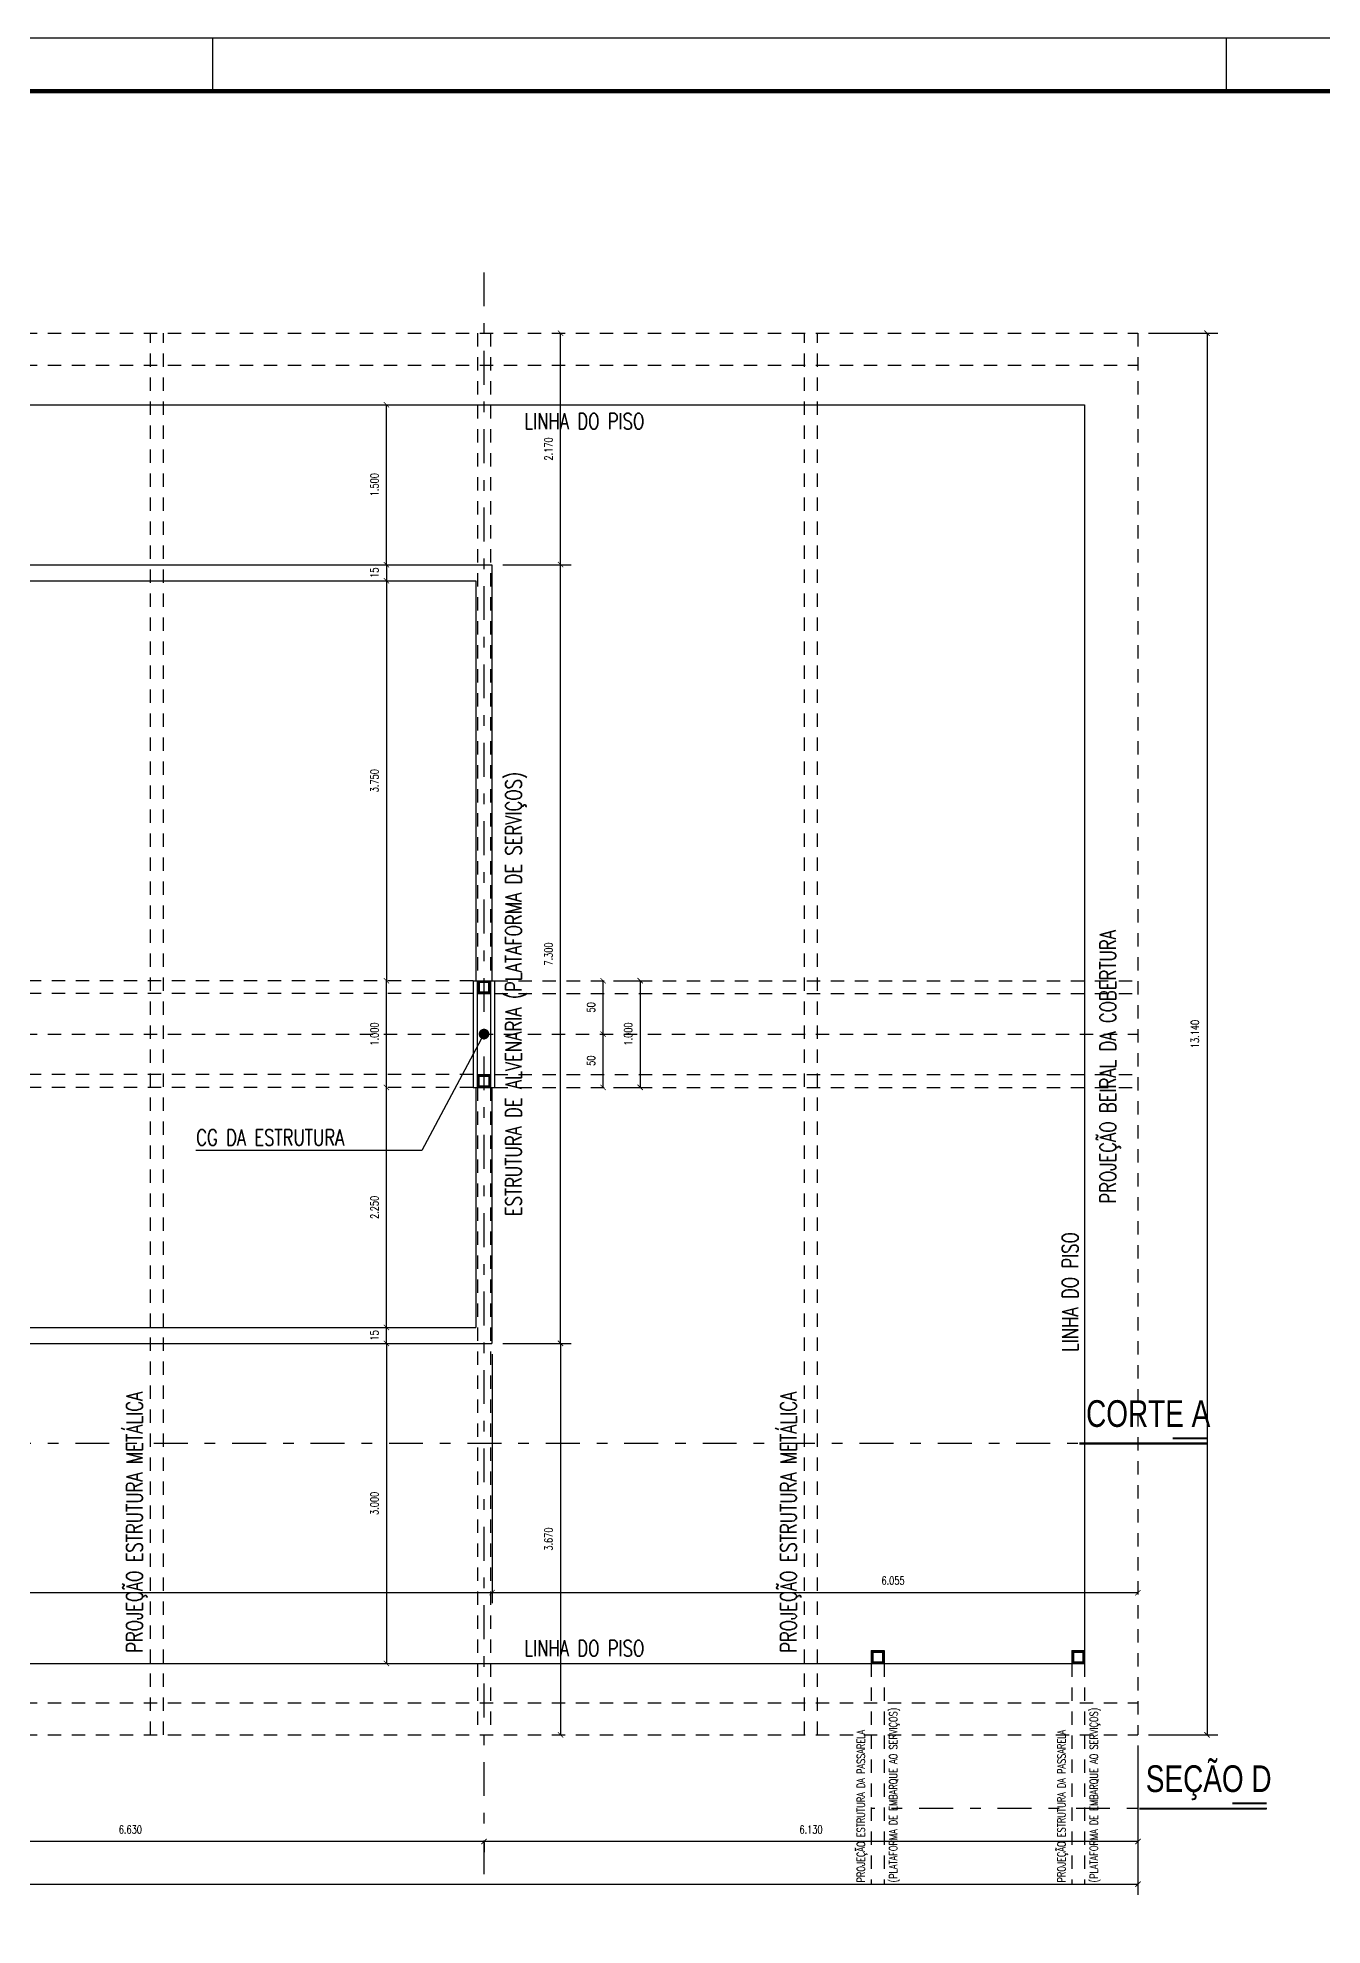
# Model space of a CAD drawing. Extents: x 231.8 to 328.5, y 64.7 to 125.7.
# Drawn here: x 298.36 to 310.4, y 107.98 to 125.68 of the extents above; entities that cross this region are included whole.
import ezdxf

# ---------------------------------------------------------------- set-up
doc = ezdxf.new("R2010")
doc.units = 0
doc.header["$LTSCALE"] = 0.1
doc.header["$MEASUREMENT"] = 0
doc.header["$PDMODE"] = 3
for name, pattern in [('CENTERX2', [4, 2.5, -0.5, 0.5, -0.5]), ('DASHDOT2', [12.7, 6.35, -3.175, 0, -3.175]), ('DASHED2', [0.375, 0.25, -0.125])]:
    doc.linetypes.add(name, pattern=pattern)
doc.layers.get('0').update_dxf_attribs({"linetype": 'CONTINUOUS'})
doc.layers.get('DEFPOINTS').update_dxf_attribs({"linetype": 'CONTINUOUS'})
for name, color, linetype in [('CORTES', 3, 'CENTERX2'), ('COTAS', 1, 'CONTINUOUS'), ('EIXO', 1, 'DASHDOT2'), ('ESTRUTURA_METÁLICA', 250, 'CONTINUOUS'), ('INDIC', 1, 'CONTINUOUS'), ('LINHA_DE_CORTE', 3, 'DASHDOT2'), ('PISO', 250, 'CONTINUOUS'), ('PRANCHA', 15, 'CONTINUOUS'), ('PROJEÇÃO', 7, 'DASHED2'), ('TEXTO_PISO_ÁREA', 1, 'CONTINUOUS'), ('VISTA_CORTE', 2, 'CONTINUOUS')]:
    doc.layers.add(name, color=color, linetype=linetype)
doc.styles.add('STYLE1', font='romans.shx', dxfattribs={"width": 0.75, "height": 0.075})
doc.styles.add('STYLE3', font='arial.ttf', dxfattribs={"width": 0.75, "height": 0.2})
doc.dimstyles.get("Standard").update_dxf_attribs({"dimtxt": 0.18, "dimasz": 0.18, "dimexe": 0.18, "dimexo": 0.0625, "dimgap": 0.09, "dimtad": 0, "dimtih": 1, "dimtoh": 1, "dimdec": 4, "dimzin": 0, "dimdsep": 46, "dimtxsty": 'Standard', "dimcen": 0.09, "dimadec": 0, "dimazin": 0, "dimtfac": 1, "dimtdec": 4, "dimtofl": 0, "dimtmove": 0, "dimatfit": 3, "dimfxl": 1, "dimtolj": 1, "dimtzin": 0, "dimarcsym": 0})

# ---------------------------------------------------------------- blocks, each defined once
blk = doc.blocks.new('_ARCHTICK')
at = {"color": 0, "linetype": 'ByBlock', "const_width": 0.15}
blk.add_lwpolyline([(-0.5, -0.5), (0.5, 0.5)], dxfattribs=at)
blk = doc.blocks.new('*D124')
at = {"color": 1, "linetype": 'ByBlock'}
blk.add_line((298.221, 113.586), (298.221, 115.836), dxfattribs=at)
at = {"layer": 'DEFPOINTS', "color": 0, "linetype": 'ByBlock'}
for p in [(298.221, 115.836), (298.221, 115.836), (298.221, 113.586)]:
    blk.add_point(p, dxfattribs=at)
at = {"color": 1, "linetype": 'ByBlock', "xscale": 0.05, "yscale": 0.05, "zscale": 0.05}
for p, rotation in [((298.221, 115.836), 90), ((298.221, 113.586), 270)]:
    blk.add_blockref('_ARCHTICK', p, dxfattribs=dict(at, rotation=rotation))
at = {"color": 60, "linetype": 'ByBlock', "insert": (298.109, 114.711), "char_height": 0.075, "attachment_point": 5, "rotation": 90, "style": 'STYLE1'}
blk.add_mtext('\\A1;2.250', dxfattribs=at)
blk = doc.blocks.new('*D126')
at = {"color": 1, "linetype": 'ByBlock'}
blk.add_line((298.221, 113.436), (298.221, 110.436), dxfattribs=at)
at = {"layer": 'DEFPOINTS', "color": 0, "linetype": 'ByBlock'}
for p in [(298.221, 113.436), (298.221, 110.436), (298.221, 110.436)]:
    blk.add_point(p, dxfattribs=at)
at = {"color": 1, "linetype": 'ByBlock', "xscale": 0.05, "yscale": 0.05, "zscale": 0.05}
for p, rotation in [((298.221, 113.436), 90), ((298.221, 110.436), 270)]:
    blk.add_blockref('_ARCHTICK', p, dxfattribs=dict(at, rotation=rotation))
at = {"color": 60, "linetype": 'ByBlock', "insert": (298.109, 111.936), "char_height": 0.075, "attachment_point": 5, "rotation": 90, "style": 'STYLE1'}
blk.add_mtext('\\A1;3.000', dxfattribs=at)
blk = doc.blocks.new('*D125')
at = {"color": 1, "linetype": 'ByBlock'}
blk.add_line((298.221, 113.436), (298.221, 113.586), dxfattribs=at)
at = {"layer": 'DEFPOINTS', "color": 0, "linetype": 'ByBlock'}
for p in [(298.221, 113.586), (298.221, 113.586), (298.221, 113.436)]:
    blk.add_point(p, dxfattribs=at)
at = {"color": 1, "linetype": 'ByBlock', "xscale": 0.05, "yscale": 0.05, "zscale": 0.05}
for p, rotation in [((298.221, 113.586), 90), ((298.221, 113.436), 270)]:
    blk.add_blockref('_ARCHTICK', p, dxfattribs=dict(at, rotation=rotation))
at = {"color": 60, "linetype": 'ByBlock', "insert": (298.109, 113.511), "char_height": 0.075, "attachment_point": 5, "rotation": 90, "style": 'STYLE1'}
blk.add_mtext('\\A1;15', dxfattribs=at)
blk = doc.blocks.new('*D127')
at = {"color": 1, "linetype": 'ByBlock'}
blk.add_line((298.221, 120.586), (298.221, 116.836), dxfattribs=at)
at = {"layer": 'DEFPOINTS', "color": 0, "linetype": 'ByBlock'}
for p in [(298.221, 120.586), (298.221, 116.836), (298.221, 116.836)]:
    blk.add_point(p, dxfattribs=at)
at = {"color": 1, "linetype": 'ByBlock', "xscale": 0.05, "yscale": 0.05, "zscale": 0.05}
for p, rotation in [((298.221, 120.586), 90), ((298.221, 116.836), 270)]:
    blk.add_blockref('_ARCHTICK', p, dxfattribs=dict(at, rotation=rotation))
at = {"color": 60, "linetype": 'ByBlock', "insert": (298.109, 118.711), "char_height": 0.075, "attachment_point": 5, "rotation": 90, "style": 'STYLE1'}
blk.add_mtext('\\A1;3.750', dxfattribs=at)
blk = doc.blocks.new('*D128')
at = {"color": 1, "linetype": 'ByBlock'}
blk.add_line((298.221, 115.836), (298.221, 116.836), dxfattribs=at)
at = {"layer": 'DEFPOINTS', "color": 0, "linetype": 'ByBlock'}
for p in [(298.221, 116.836), (298.221, 116.836), (298.221, 115.836)]:
    blk.add_point(p, dxfattribs=at)
at = {"color": 1, "linetype": 'ByBlock', "xscale": 0.05, "yscale": 0.05, "zscale": 0.05}
for p, rotation in [((298.221, 116.836), 90), ((298.221, 115.836), 270)]:
    blk.add_blockref('_ARCHTICK', p, dxfattribs=dict(at, rotation=rotation))
at = {"color": 60, "linetype": 'ByBlock', "insert": (298.109, 116.336), "char_height": 0.075, "attachment_point": 5, "rotation": 90, "style": 'STYLE1'}
blk.add_mtext('\\A1;1.000', dxfattribs=at)
blk = doc.blocks.new('*D130')
at = {"color": 1, "linetype": 'ByBlock'}
blk.add_line((298.221, 120.736), (298.221, 122.236), dxfattribs=at)
at = {"layer": 'DEFPOINTS', "color": 0, "linetype": 'ByBlock'}
for p in [(298.221, 122.236), (298.221, 122.236), (298.221, 120.736)]:
    blk.add_point(p, dxfattribs=at)
at = {"color": 1, "linetype": 'ByBlock', "xscale": 0.05, "yscale": 0.05, "zscale": 0.05}
for p, rotation in [((298.221, 122.236), 90), ((298.221, 120.736), 270)]:
    blk.add_blockref('_ARCHTICK', p, dxfattribs=dict(at, rotation=rotation))
at = {"color": 60, "linetype": 'ByBlock', "insert": (298.109, 121.486), "char_height": 0.075, "attachment_point": 5, "rotation": 90, "style": 'STYLE1'}
blk.add_mtext('\\A1;1.500', dxfattribs=at)
blk = doc.blocks.new('*D129')
at = {"color": 1, "linetype": 'ByBlock'}
blk.add_line((298.221, 120.736), (298.221, 120.586), dxfattribs=at)
at = {"layer": 'DEFPOINTS', "color": 0, "linetype": 'ByBlock'}
for p in [(298.221, 120.736), (298.221, 120.586), (298.221, 120.586)]:
    blk.add_point(p, dxfattribs=at)
at = {"color": 1, "linetype": 'ByBlock', "xscale": 0.05, "yscale": 0.05, "zscale": 0.05}
for p, rotation in [((298.221, 120.736), 90), ((298.221, 120.586), 270)]:
    blk.add_blockref('_ARCHTICK', p, dxfattribs=dict(at, rotation=rotation))
at = {"color": 60, "linetype": 'ByBlock', "insert": (298.109, 120.661), "char_height": 0.075, "attachment_point": 5, "rotation": 90, "style": 'STYLE1'}
blk.add_mtext('\\A1;15', dxfattribs=at)
blk = doc.blocks.new('*D131')
at = {"color": 1, "linetype": 'ByBlock'}
for p, q in [((312.379, 122.906), (313.027, 122.906)), ((312.927, 122.906), (312.927, 109.766)), ((312.379, 109.766), (313.027, 109.766))]:
    blk.add_line(p, q, dxfattribs=at)
at = {"layer": 'DEFPOINTS', "color": 0, "linetype": 'ByBlock'}
for p in [(312.279, 122.906), (312.279, 109.766), (312.927, 109.766)]:
    blk.add_point(p, dxfattribs=at)
at = {"color": 1, "linetype": 'ByBlock', "xscale": 0.05, "yscale": 0.05, "zscale": 0.05}
for p, rotation in [((312.927, 122.906), 90), ((312.927, 109.766), 270)]:
    blk.add_blockref('_ARCHTICK', p, dxfattribs=dict(at, rotation=rotation))
at = {"color": 60, "linetype": 'ByBlock', "insert": (312.814, 116.336), "char_height": 0.075, "attachment_point": 5, "rotation": 90, "style": 'STYLE1'}
blk.add_mtext('\\A1;13.140', dxfattribs=at)
blk = doc.blocks.new('*D134')
at = {"color": 1, "linetype": 'ByBlock'}
for p, q in [((305.635, 108.766), (299.005, 108.766)), ((299.005, 108.756), (299.005, 108.666)), ((305.635, 108.756), (305.635, 108.666))]:
    blk.add_line(p, q, dxfattribs=at)
at = {"layer": 'DEFPOINTS', "color": 0, "linetype": 'ByBlock'}
for p in [(299.005, 108.856), (305.635, 108.856), (299.005, 108.766)]:
    blk.add_point(p, dxfattribs=at)
at = {"color": 1, "linetype": 'ByBlock', "xscale": 0.05, "yscale": 0.05, "zscale": 0.05, "rotation": 180}
blk.add_blockref('_ARCHTICK', (299.005, 108.766), dxfattribs=at)
at = {"color": 1, "linetype": 'ByBlock', "xscale": 0.05, "yscale": 0.05, "zscale": 0.05}
blk.add_blockref('_ARCHTICK', (305.635, 108.766), dxfattribs=at)
at = {"color": 60, "linetype": 'ByBlock', "insert": (302.32, 108.878), "char_height": 0.075, "attachment_point": 5, "style": 'STYLE1'}
blk.add_mtext('\\A1;6.630', dxfattribs=at)
blk = doc.blocks.new('*D135')
at = {"color": 1, "linetype": 'ByBlock'}
for p, q in [((311.765, 109.666), (311.765, 108.666)), ((311.765, 108.766), (305.635, 108.766)), ((305.635, 108.756), (305.635, 108.666))]:
    blk.add_line(p, q, dxfattribs=at)
at = {"layer": 'DEFPOINTS', "color": 0, "linetype": 'ByBlock'}
for p in [(311.765, 109.766), (305.635, 108.856), (305.635, 108.766)]:
    blk.add_point(p, dxfattribs=at)
at = {"color": 1, "linetype": 'ByBlock', "xscale": 0.05, "yscale": 0.05, "zscale": 0.05, "rotation": 180}
blk.add_blockref('_ARCHTICK', (305.635, 108.766), dxfattribs=at)
at = {"color": 1, "linetype": 'ByBlock', "xscale": 0.05, "yscale": 0.05, "zscale": 0.05}
blk.add_blockref('_ARCHTICK', (311.765, 108.766), dxfattribs=at)
at = {"color": 60, "linetype": 'ByBlock', "insert": (308.7, 108.878), "char_height": 0.075, "attachment_point": 5, "style": 'STYLE1'}
blk.add_mtext('\\A1;6.130', dxfattribs=at)
blk = doc.blocks.new('*D136')
at = {"color": 1, "linetype": 'ByBlock'}
for p, q in [((286.245, 109.666), (286.245, 108.266)), ((311.765, 109.666), (311.765, 108.266)), ((286.245, 108.366), (311.765, 108.366))]:
    blk.add_line(p, q, dxfattribs=at)
at = {"layer": 'DEFPOINTS', "color": 0, "linetype": 'ByBlock'}
for p in [(286.245, 109.766), (311.765, 109.766), (311.765, 108.366)]:
    blk.add_point(p, dxfattribs=at)
at = {"color": 1, "linetype": 'ByBlock', "xscale": 0.05, "yscale": 0.05, "zscale": 0.05, "rotation": 180}
blk.add_blockref('_ARCHTICK', (286.245, 108.366), dxfattribs=at)
at = {"color": 1, "linetype": 'ByBlock', "xscale": 0.05, "yscale": 0.05, "zscale": 0.05}
blk.add_blockref('_ARCHTICK', (311.765, 108.366), dxfattribs=at)
at = {"color": 60, "linetype": 'ByBlock', "insert": (299.005, 108.478), "char_height": 0.075, "attachment_point": 5, "style": 'STYLE1'}
blk.add_mtext('\\A1;25.520', dxfattribs=at)
blk = doc.blocks.new('*D146')
at = {"color": 1, "linetype": 'ByBlock'}
blk.add_line((306.75, 116.836), (306.75, 116.336), dxfattribs=at)
at = {"layer": 'DEFPOINTS', "color": 0, "linetype": 'ByBlock'}
for p in [(306.75, 116.836), (306.75, 116.336), (306.75, 116.336)]:
    blk.add_point(p, dxfattribs=at)
at = {"color": 1, "linetype": 'ByBlock', "xscale": 0.05, "yscale": 0.05, "zscale": 0.05}
for p, rotation in [((306.75, 116.836), 90), ((306.75, 116.336), 270)]:
    blk.add_blockref('_ARCHTICK', p, dxfattribs=dict(at, rotation=rotation))
at = {"color": 60, "linetype": 'ByBlock', "insert": (306.638, 116.586), "char_height": 0.075, "attachment_point": 5, "rotation": 90, "style": 'STYLE1'}
blk.add_mtext('\\A1;50', dxfattribs=at)
blk = doc.blocks.new('*D147')
at = {"color": 1, "linetype": 'ByBlock'}
blk.add_line((306.75, 116.336), (306.75, 115.836), dxfattribs=at)
at = {"layer": 'DEFPOINTS', "color": 0, "linetype": 'ByBlock'}
for p in [(306.75, 116.336), (306.75, 115.836), (306.75, 115.836)]:
    blk.add_point(p, dxfattribs=at)
at = {"color": 1, "linetype": 'ByBlock', "xscale": 0.05, "yscale": 0.05, "zscale": 0.05}
for p, rotation in [((306.75, 116.336), 90), ((306.75, 115.836), 270)]:
    blk.add_blockref('_ARCHTICK', p, dxfattribs=dict(at, rotation=rotation))
at = {"color": 60, "linetype": 'ByBlock', "insert": (306.638, 116.086), "char_height": 0.075, "attachment_point": 5, "rotation": 90, "style": 'STYLE1'}
blk.add_mtext('\\A1;50', dxfattribs=at)
blk = doc.blocks.new('*D149')
at = {"color": 1, "linetype": 'ByBlock'}
for p, q in [((306.85, 116.836), (307.199, 116.836)), ((307.099, 116.836), (307.099, 115.836)), ((306.85, 115.836), (307.199, 115.836))]:
    blk.add_line(p, q, dxfattribs=at)
at = {"layer": 'DEFPOINTS', "color": 0, "linetype": 'ByBlock'}
for p in [(306.75, 116.836), (306.75, 115.836), (307.099, 115.836)]:
    blk.add_point(p, dxfattribs=at)
at = {"color": 1, "linetype": 'ByBlock', "xscale": 0.05, "yscale": 0.05, "zscale": 0.05}
for p, rotation in [((307.099, 116.836), 90), ((307.099, 115.836), 270)]:
    blk.add_blockref('_ARCHTICK', p, dxfattribs=dict(at, rotation=rotation))
at = {"color": 60, "linetype": 'ByBlock', "insert": (306.987, 116.336), "char_height": 0.075, "attachment_point": 5, "rotation": 90, "style": 'STYLE1'}
blk.add_mtext('\\A1;1.000', dxfattribs=at)
blk = doc.blocks.new('*D179')
at = {"color": 1, "linetype": 'ByBlock'}
for p, q in [((301.717, 113.436), (302.36, 113.436)), ((302.26, 113.436), (302.26, 109.766))]:
    blk.add_line(p, q, dxfattribs=at)
at = {"layer": 'DEFPOINTS', "color": 0, "linetype": 'ByBlock'}
for p in [(301.617, 113.436), (302.26, 109.766), (302.26, 109.766)]:
    blk.add_point(p, dxfattribs=at)
at = {"color": 1, "linetype": 'ByBlock', "xscale": 0.05, "yscale": 0.05, "zscale": 0.05}
for p, rotation in [((302.26, 113.436), 90), ((302.26, 109.766), 270)]:
    blk.add_blockref('_ARCHTICK', p, dxfattribs=dict(at, rotation=rotation))
at = {"color": 60, "linetype": 'ByBlock', "insert": (302.147, 111.601), "char_height": 0.075, "attachment_point": 5, "rotation": 90, "style": 'STYLE1'}
blk.add_mtext('\\A1;3.670', dxfattribs=at)
blk = doc.blocks.new('*D180')
at = {"color": 1, "linetype": 'ByBlock'}
for p, q in [((301.717, 120.736), (302.36, 120.736)), ((302.26, 113.436), (302.26, 120.736)), ((301.717, 113.436), (302.36, 113.436))]:
    blk.add_line(p, q, dxfattribs=at)
at = {"layer": 'DEFPOINTS', "color": 0, "linetype": 'ByBlock'}
for p in [(301.617, 120.736), (302.26, 120.736), (301.617, 113.436)]:
    blk.add_point(p, dxfattribs=at)
at = {"color": 1, "linetype": 'ByBlock', "xscale": 0.05, "yscale": 0.05, "zscale": 0.05}
for p, rotation in [((302.26, 120.736), 90), ((302.26, 113.436), 270)]:
    blk.add_blockref('_ARCHTICK', p, dxfattribs=dict(at, rotation=rotation))
at = {"color": 60, "linetype": 'ByBlock', "insert": (302.147, 117.086), "char_height": 0.075, "attachment_point": 5, "rotation": 90, "style": 'STYLE1'}
blk.add_mtext('\\A1;7.300', dxfattribs=at)
blk = doc.blocks.new('*D181')
at = {"color": 1, "linetype": 'ByBlock'}
blk.add_line((302.26, 120.736), (302.26, 122.906), dxfattribs=at)
at = {"layer": 'DEFPOINTS', "color": 0, "linetype": 'ByBlock'}
for p in [(302.26, 122.906), (302.26, 122.906), (302.26, 120.736)]:
    blk.add_point(p, dxfattribs=at)
at = {"color": 1, "linetype": 'ByBlock', "xscale": 0.05, "yscale": 0.05, "zscale": 0.05}
for p, rotation in [((302.26, 122.906), 90), ((302.26, 120.736), 270)]:
    blk.add_blockref('_ARCHTICK', p, dxfattribs=dict(at, rotation=rotation))
at = {"color": 60, "linetype": 'ByBlock', "insert": (302.147, 121.821), "char_height": 0.075, "attachment_point": 5, "rotation": 90, "style": 'STYLE1'}
blk.add_mtext('\\A1;2.170', dxfattribs=at)
blk = doc.blocks.new('*D182')
at = {"color": 1, "linetype": 'ByBlock'}
for p, q in [((284.152, 113.336), (284.152, 110.999)), ((301.617, 113.336), (301.617, 110.999)), ((284.152, 111.099), (301.617, 111.099))]:
    blk.add_line(p, q, dxfattribs=at)
at = {"layer": 'DEFPOINTS', "color": 0, "linetype": 'ByBlock'}
for p in [(284.152, 113.436), (301.617, 113.436), (301.617, 111.099)]:
    blk.add_point(p, dxfattribs=at)
at = {"color": 1, "linetype": 'ByBlock', "xscale": 0.05, "yscale": 0.05, "zscale": 0.05, "rotation": 180}
blk.add_blockref('_ARCHTICK', (284.152, 111.099), dxfattribs=at)
at = {"color": 1, "linetype": 'ByBlock', "xscale": 0.05, "yscale": 0.05, "zscale": 0.05}
blk.add_blockref('_ARCHTICK', (301.617, 111.099), dxfattribs=at)
at = {"color": 60, "linetype": 'ByBlock', "insert": (292.884, 111.212), "char_height": 0.075, "attachment_point": 5, "style": 'STYLE1'}
blk.add_mtext('\\A1;17.465', dxfattribs=at)
blk = doc.blocks.new('*D184')
at = {"color": 1, "linetype": 'ByBlock'}
for p, q in [((303.129, 113.336), (303.129, 110.999)), ((303.129, 111.099), (309.184, 111.099))]:
    blk.add_line(p, q, dxfattribs=at)
at = {"layer": 'DEFPOINTS', "color": 0, "linetype": 'ByBlock'}
for p in [(303.129, 113.436), (309.184, 111.099), (309.184, 111.099)]:
    blk.add_point(p, dxfattribs=at)
at = {"color": 1, "linetype": 'ByBlock', "xscale": 0.05, "yscale": 0.05, "zscale": 0.05, "rotation": 180}
blk.add_blockref('_ARCHTICK', (303.129, 111.099), dxfattribs=at)
at = {"color": 1, "linetype": 'ByBlock', "xscale": 0.05, "yscale": 0.05, "zscale": 0.05}
blk.add_blockref('_ARCHTICK', (309.184, 111.099), dxfattribs=at)
at = {"color": 60, "linetype": 'ByBlock', "insert": (306.888, 111.212), "char_height": 0.075, "attachment_point": 5, "style": 'STYLE1'}
blk.add_mtext('\\A1;6.055', dxfattribs=at)

msp = doc.modelspace()

# ---------------------------------------------------------------- hatches: boundary and pattern name
at = {"layer": 'ESTRUTURA_METÁLICA'}
h = msp.add_hatch(color=256, dxfattribs=at)
h.paths.add_polyline_path([(302.6064, 116.7159), (302.5464, 116.7159), (302.5464, 116.7309), (302.5914, 116.7309), (302.5914, 116.8209), (302.5464, 116.8209), (302.5464, 116.8359), (302.6064, 116.8359)])
h.paths.add_polyline_path([(302.5464, 116.7159), (302.4864, 116.7159), (302.4864, 116.8359), (302.5464, 116.8359), (302.5464, 116.8209), (302.5014, 116.8209), (302.5014, 116.7309), (302.5464, 116.7309)])
h = msp.add_hatch(color=256, dxfattribs=at)
h.paths.add_polyline_path([(302.6064, 115.9559), (302.5464, 115.9559), (302.5464, 115.9409), (302.5914, 115.9409), (302.5914, 115.8509), (302.5464, 115.8509), (302.5464, 115.8359), (302.6064, 115.8359)])
h.paths.add_polyline_path([(302.5464, 115.9559), (302.4864, 115.9559), (302.4864, 115.8359), (302.5464, 115.8359), (302.5464, 115.8509), (302.5014, 115.8509), (302.5014, 115.9409), (302.5464, 115.9409)])
h = msp.add_hatch(color=256, dxfattribs=at)
h.paths.add_polyline_path([(306.2964, 110.5559), (306.1764, 110.5559), (306.1764, 110.4359), (306.2964, 110.4359)])
h.paths.add_polyline_path([(306.2814, 110.4509), (306.1914, 110.4509), (306.1914, 110.5409), (306.2814, 110.5409)], flags=16)
h = msp.add_hatch(color=256, dxfattribs=at)
h.paths.add_polyline_path([(308.1764, 110.5559), (308.0564, 110.5559), (308.0564, 110.4359), (308.1764, 110.4359)])
h.paths.add_polyline_path([(308.0714, 110.5409), (308.1614, 110.5409), (308.1614, 110.4509), (308.0714, 110.4509)], flags=16)

# ---------------------------------------------------------------- linework, layer by layer
at = {"layer": 'CORTES', "color": 250, "const_width": 0.02}
for points in [[(309.324, 112.5463), (309.0013, 112.5463)], [(309.324, 112.497), (308.1281, 112.497)], [(309.8839, 109.074), (308.688, 109.074)], [(309.8839, 109.1233), (309.5612, 109.1233)]]:
    msp.add_lwpolyline(points, dxfattribs=at)
at = {"layer": 'EIXO', "ltscale": 0.5}
msp.add_line((302.5464, 123.4759), (302.5464, 108.3659), dxfattribs=at)
at = {"layer": 'ESTRUTURA_METÁLICA'}
for p, q in [((302.4864, 115.8359), (302.4864, 116.8359)), ((302.4864, 116.8359), (302.6064, 116.8359)), ((302.5014, 116.8209), (302.5914, 116.8209)), ((302.5014, 116.8209), (302.5014, 116.7309)), ((302.5914, 116.7309), (302.5914, 116.8209)), ((302.6064, 116.8359), (302.6064, 115.8359)), ((302.4864, 116.7159), (302.6064, 116.7159)), ((302.5014, 116.7309), (302.5914, 116.7309)), ((302.4864, 115.9559), (302.6064, 115.9559)), ((302.5014, 115.9409), (302.5914, 115.9409)), ((302.5014, 115.8509), (302.5014, 115.9409)), ((302.5914, 115.9409), (302.5914, 115.8509)), ((302.4864, 115.8359), (302.6064, 115.8359)), ((302.5014, 115.8509), (302.5914, 115.8509)), ((306.1764, 110.5559), (306.1764, 110.4359)), ((306.1764, 110.5559), (306.2964, 110.5559)), ((306.1764, 110.4359), (306.2964, 110.4359)), ((306.1914, 110.5409), (306.2814, 110.5409)), ((306.1914, 110.5409), (306.1914, 110.4509)), ((306.1914, 110.4509), (306.2814, 110.4509)), ((306.2814, 110.5409), (306.2814, 110.4509)), ((306.2964, 110.5559), (306.2964, 110.4359)), ((308.0564, 110.5559), (308.0564, 110.4359)), ((308.0564, 110.5559), (308.1764, 110.5559)), ((308.0564, 110.4359), (308.1764, 110.4359)), ((308.0714, 110.5409), (308.0714, 110.4509)), ((308.0714, 110.5409), (308.1614, 110.5409)), ((308.0714, 110.4509), (308.1614, 110.4509)), ((308.1614, 110.5409), (308.1614, 110.4509)), ((308.1764, 110.5559), (308.1764, 110.4359))]:
    msp.add_line(p, q, dxfattribs=at)
at = {"layer": 'INDIC'}
for p, q in [((302.5464, 116.3359), (301.9645, 115.2437)), ((301.9645, 115.2437), (299.845, 115.2437))]:
    msp.add_line(p, q, dxfattribs=at)
at = {"layer": 'INDIC', "const_width": 0.05}
msp.add_lwpolyline([(302.5214, 116.3359, 1), (302.5714, 116.3359, 1)], format="xyb", close=True, dxfattribs=at)
at = {"layer": 'LINHA_DE_CORTE', "ltscale": 0.5}
for p, q in [((309.324, 112.497), (281.7168, 112.497)), ((309.8839, 109.074), (306.1764, 109.074))]:
    msp.add_line(p, q, dxfattribs=at)
at = {"layer": 'PISO'}
for p, q in [((283.6564, 122.2359), (308.1764, 122.2359)), ((308.1764, 122.2359), (308.1764, 110.5559)), ((283.6564, 110.4359), (306.1764, 110.4359)), ((306.2964, 110.4359), (308.0564, 110.4359))]:
    msp.add_line(p, q, dxfattribs=at)
at = {"layer": 'PRANCHA', "color": 250}
for p, q in [((280.5028, 125.6761), (328.5028, 125.6761)), ((300.0028, 125.6761), (300.0028, 125.1761)), ((309.5028, 125.6761), (309.5028, 125.1761))]:
    msp.add_line(p, q, dxfattribs=at)
at = {"layer": 'PRANCHA', "color": 250, "const_width": 0.04}
msp.add_lwpolyline([(328.0028, 125.1761), (281.0028, 125.1761), (281.0028, 97.6761), (328.0028, 97.6761), (328.0028, 125.1761)], dxfattribs=at)
at = {"layer": 'PROJEÇÃO', "ltscale": 5}
for p, q in [((283.1564, 122.9059), (308.6764, 122.9059)), ((299.4214, 109.7659), (299.4214, 122.9059)), ((299.5414, 109.7659), (299.5414, 122.9059)), ((302.4864, 122.9059), (302.4864, 116.8359)), ((302.6064, 122.9059), (302.6064, 116.8359)), ((305.5514, 109.7659), (305.5514, 122.9059)), ((305.6714, 109.7659), (305.6714, 122.9059)), ((308.6764, 122.9059), (308.6764, 109.7659)), ((283.1564, 122.6059), (308.6764, 122.6059)), ((302.4464, 116.8359), (296.4164, 116.8359)), ((302.6464, 116.8359), (308.6764, 116.8359)), ((302.4464, 116.7159), (296.4164, 116.7159)), ((302.6464, 116.7159), (308.6764, 116.7159)), ((283.1564, 116.3359), (308.6764, 116.3359)), ((302.4464, 115.9559), (296.4164, 115.9559)), ((302.6464, 115.9559), (308.6764, 115.9559)), ((302.4464, 115.8359), (296.4164, 115.8359)), ((302.4864, 115.8359), (302.4864, 109.7659)), ((302.6064, 115.8359), (302.6064, 109.7659)), ((302.6464, 115.8359), (308.6764, 115.8359)), ((306.1764, 110.4359), (306.1764, 108.3659)), ((306.2964, 110.4359), (306.2964, 108.3659)), ((308.0564, 110.4359), (308.0564, 108.3659)), ((308.1764, 110.4359), (308.1764, 108.3659)), ((283.1564, 110.0659), (308.6764, 110.0659)), ((283.1564, 109.7659), (308.6764, 109.7659))]:
    msp.add_line(p, q, dxfattribs=at)
at = {"layer": 'VISTA_CORTE', "ltscale": 5}
for p, q in [((285.1564, 120.7359), (302.6214, 120.7359)), ((302.6214, 120.7359), (302.6214, 116.8359)), ((285.3064, 120.5859), (302.4714, 120.5859)), ((302.4714, 120.5859), (302.4714, 116.8359)), ((302.4464, 116.8359), (302.4464, 115.8359)), ((302.4464, 116.8359), (302.6464, 116.8359)), ((302.6464, 116.8359), (302.6464, 115.8359)), ((302.4464, 115.8359), (302.6464, 115.8359)), ((302.4714, 115.8359), (302.4714, 113.5859)), ((302.6214, 115.8359), (302.6214, 113.4359)), ((285.1564, 113.4359), (302.6214, 113.4359)), ((285.3064, 113.5859), (302.4714, 113.5859))]:
    msp.add_line(p, q, dxfattribs=at)

# ---------------------------------------------------------------- texts
at = {"layer": 'INDIC', "style": 'STYLE1', "width": 0.75}
msp.add_text('CG DA ESTRUTURA', height=0.15, dxfattribs=at).set_placement((299.8492, 115.2912))
at = {"layer": 'LINHA_DE_CORTE', "ltscale": 0.5, "style": 'STYLE3', "width": 0.75}
for s, p in [('CORTE A', (308.1905, 112.6532)), ('SEÇÃO D', (308.7504, 109.2301))]:
    msp.add_text(s, height=0.25, dxfattribs=at).set_placement(p)
at = {"layer": 'TEXTO_PISO_ÁREA', "style": 'STYLE1', "width": 0.75}
for p in [(302.9254, 122.0058), (302.9254, 110.5024)]:
    msp.add_text('LINHA DO PISO', height=0.15, dxfattribs=at).set_placement(p)
for s, height, p in [('ESTRUTURA DE ALVENARIA (PLATAFORMA DE SERVIÇOS)', 0.15, (302.8994, 114.6285)), ('PROJEÇÃO BEIRAL DA COBERTURA', 0.15, (308.4705, 114.7454)), ('LINHA DO PISO', 0.15, (308.116, 113.3551)), ('PROJEÇÃO ESTRUTURA METÁLICA', 0.15, (299.3449, 110.5345)), ('PROJEÇÃO ESTRUTURA METÁLICA', 0.15, (305.4749, 110.5345)), ('(PLATAFORMA DE EMBARQUE AO SERVIÇOS)', 0.075, (306.4209, 108.3815)), ('(PLATAFORMA DE EMBARQUE AO SERVIÇOS)', 0.075, (308.3009, 108.3815)), ('PROJEÇÃO ESTRUTURA DA PASSARELA', 0.075, (306.1176, 108.3815)), ('PROJEÇÃO ESTRUTURA DA PASSARELA', 0.075, (307.9976, 108.3815))]:
    msp.add_text(s, height=height, rotation=90, dxfattribs=at).set_placement(p)

# ---------------------------------------------------------------- dimensions: what is measured, and where the dimension line sits
at = {"layer": 'COTAS'}
for base, p1, p2, angle, picture, middle, set_off in [((303.2641, 122.9059), (303.2641, 120.7359), (303.2641, 122.9059), 270, '*D181', (303.1516, 121.8209), (1.0045, 0)), ((309.324, 109.7659), (308.6764, 122.9059), (308.6764, 109.7659), 90, '*D131', (309.2115, 116.3359), (-3.6027, 0)), ((301.6318, 122.2359), (301.6318, 120.7359), (301.6318, 122.2359), 90, '*D130', (301.5193, 121.4859), (3.4104, 0)), ((303.2641, 120.7359), (302.6214, 113.4359), (302.6214, 120.7359), 270, '*D180', (303.1516, 117.0859), (1.0045, 0)), ((301.6318, 116.8359), (301.6318, 120.5859), (301.6318, 116.8359), 90, '*D127', (301.5193, 118.7109), (3.4104, 0)), ((301.6318, 116.8359), (301.6318, 115.8359), (301.6318, 116.8359), 90, '*D128', (301.5193, 116.3359), (3.4104, 0)), ((304.011, 115.8359), (303.6622, 116.8359), (303.6622, 115.8359), 90, '*D149', (303.8985, 116.3359), (-3.0883, 0)), ((301.6318, 115.8359), (301.6318, 113.5859), (301.6318, 115.8359), 90, '*D124', (301.5193, 114.7109), (3.4104, 0)), ((301.6318, 110.4359), (301.6318, 113.4359), (301.6318, 110.4359), 90, '*D126', (301.5193, 111.9359), (3.4104, 0)), ((303.2641, 109.7659), (302.6214, 113.4359), (303.2641, 109.7659), 270, '*D179', (303.1516, 111.6009), (1.0045, 0))]:
    dim = msp.add_linear_dim(base=base, p1=p1, p2=p2, angle=angle, dimstyle='Standard', override={"dimtxt": 0.075, "dimasz": 0.05, "dimexe": 0.1, "dimexo": 0.1, "dimgap": 0.075, "dimtad": 1, "dimtih": 0, "dimtoh": 0, "dimdec": 3, "dimtxsty": 'STYLE1', "dimblk1": 'ARCHTICK', "dimblk2": 'ARCHTICK', "dimsah": 1, "dimcen": 0, "dimclrd": 1, "dimclre": 1, "dimclrt": 60, "dimtdec": 3, "dimtofl": 1}, dxfattribs=at)
    dim.commit()
    dim.dimension.update_dxf_attribs({"geometry": picture, "text_midpoint": middle, "insert": set_off})
for base, p1, p2, picture, middle in [((301.6318, 120.5859), (301.6318, 120.7359), (301.6318, 120.5859), '*D129', (301.6318, 120.6609)), ((301.6318, 113.5859), (301.6318, 113.4359), (301.6318, 113.5859), '*D125', (301.6318, 113.5109))]:
    dim = msp.add_linear_dim(base=base, p1=p1, p2=p2, angle=90, text='15', dimstyle='Standard', override={"dimtxt": 0.075, "dimasz": 0.05, "dimexe": 0.1, "dimexo": 0.1, "dimgap": 0.075, "dimtad": 1, "dimtih": 0, "dimtoh": 0, "dimdec": 3, "dimtxsty": 'STYLE1', "dimblk1": 'ARCHTICK', "dimblk2": 'ARCHTICK', "dimsah": 1, "dimcen": 0, "dimclrd": 1, "dimclre": 1, "dimclrt": 60, "dimtdec": 3, "dimtofl": 1}, dxfattribs=at)
    dim.commit()
    dim.dimension.update_dxf_attribs({"geometry": picture, "text_midpoint": middle, "dimtype": 160, "insert": (3.4104, 0)})
for base, p1, p2, picture, middle in [((303.6622, 116.3359), (303.6622, 116.8359), (303.6622, 116.3359), '*D146', (303.5497, 116.5859)), ((303.6622, 115.8359), (303.6622, 116.3359), (303.6622, 115.8359), '*D147', (303.5497, 116.0859))]:
    dim = msp.add_linear_dim(base=base, p1=p1, p2=p2, angle=90, text='50', dimstyle='Standard', override={"dimtxt": 0.075, "dimasz": 0.05, "dimexe": 0.1, "dimexo": 0.1, "dimgap": 0.075, "dimtad": 1, "dimtih": 0, "dimtoh": 0, "dimdec": 3, "dimtxsty": 'STYLE1', "dimblk1": 'ARCHTICK', "dimblk2": 'ARCHTICK', "dimsah": 1, "dimcen": 0, "dimclrd": 1, "dimclre": 1, "dimclrt": 60, "dimtdec": 3, "dimtofl": 1}, dxfattribs=at)
    dim.commit()
    dim.dimension.update_dxf_attribs({"geometry": picture, "text_midpoint": middle, "insert": (-3.0883, 0)})
for base, p1, p2, picture, middle, set_off in [((302.6214, 111.0993), (285.1564, 113.4359), (302.6214, 113.4359), '*D182', (293.8889, 111.2118), (1.0045, 0)), ((308.6764, 108.3659), (283.1564, 109.7659), (308.6764, 109.7659), '*D136', (295.9164, 108.4784), (-3.0883, 0)), ((302.5464, 108.7659), (308.6764, 109.7659), (302.5464, 108.8559), '*D135', (305.6114, 108.8784), (-3.0883, 0)), ((295.9164, 108.7659), (302.5464, 108.8559), (295.9164, 108.8559), '*D134', (299.2314, 108.8784), (-3.0883, 0))]:
    dim = msp.add_linear_dim(base=base, p1=p1, p2=p2, dimstyle='Standard', override={"dimtxt": 0.075, "dimasz": 0.05, "dimexe": 0.1, "dimexo": 0.1, "dimgap": 0.075, "dimtad": 1, "dimtih": 0, "dimtoh": 0, "dimdec": 3, "dimtxsty": 'STYLE1', "dimblk1": 'ARCHTICK', "dimblk2": 'ARCHTICK', "dimsah": 1, "dimcen": 0, "dimclrd": 1, "dimclre": 1, "dimclrt": 60, "dimtdec": 3, "dimtofl": 1}, dxfattribs=at)
    dim.commit()
    dim.dimension.update_dxf_attribs({"geometry": picture, "text_midpoint": middle, "insert": set_off})
dim = msp.add_linear_dim(base=(308.6764, 111.0993), p1=(302.6214, 113.4359), p2=(308.6764, 111.0993), dimstyle='Standard', override={"dimtxt": 0.075, "dimasz": 0.05, "dimexe": 0.1, "dimexo": 0.1, "dimgap": 0.075, "dimtad": 1, "dimtih": 0, "dimtoh": 0, "dimdec": 3, "dimtxsty": 'STYLE1', "dimblk1": 'ARCHTICK', "dimblk2": 'ARCHTICK', "dimsah": 1, "dimcen": 0, "dimclrd": 1, "dimclre": 1, "dimclrt": 60, "dimtdec": 3, "dimtofl": 1}, dxfattribs=at)
dim.commit()
dim.dimension.update_dxf_attribs({"geometry": '*D184', "text_midpoint": (306.3809, 111.0993), "dimtype": 160, "insert": (-0.5071, 0)})

doc.saveas('drawing.dxf')
